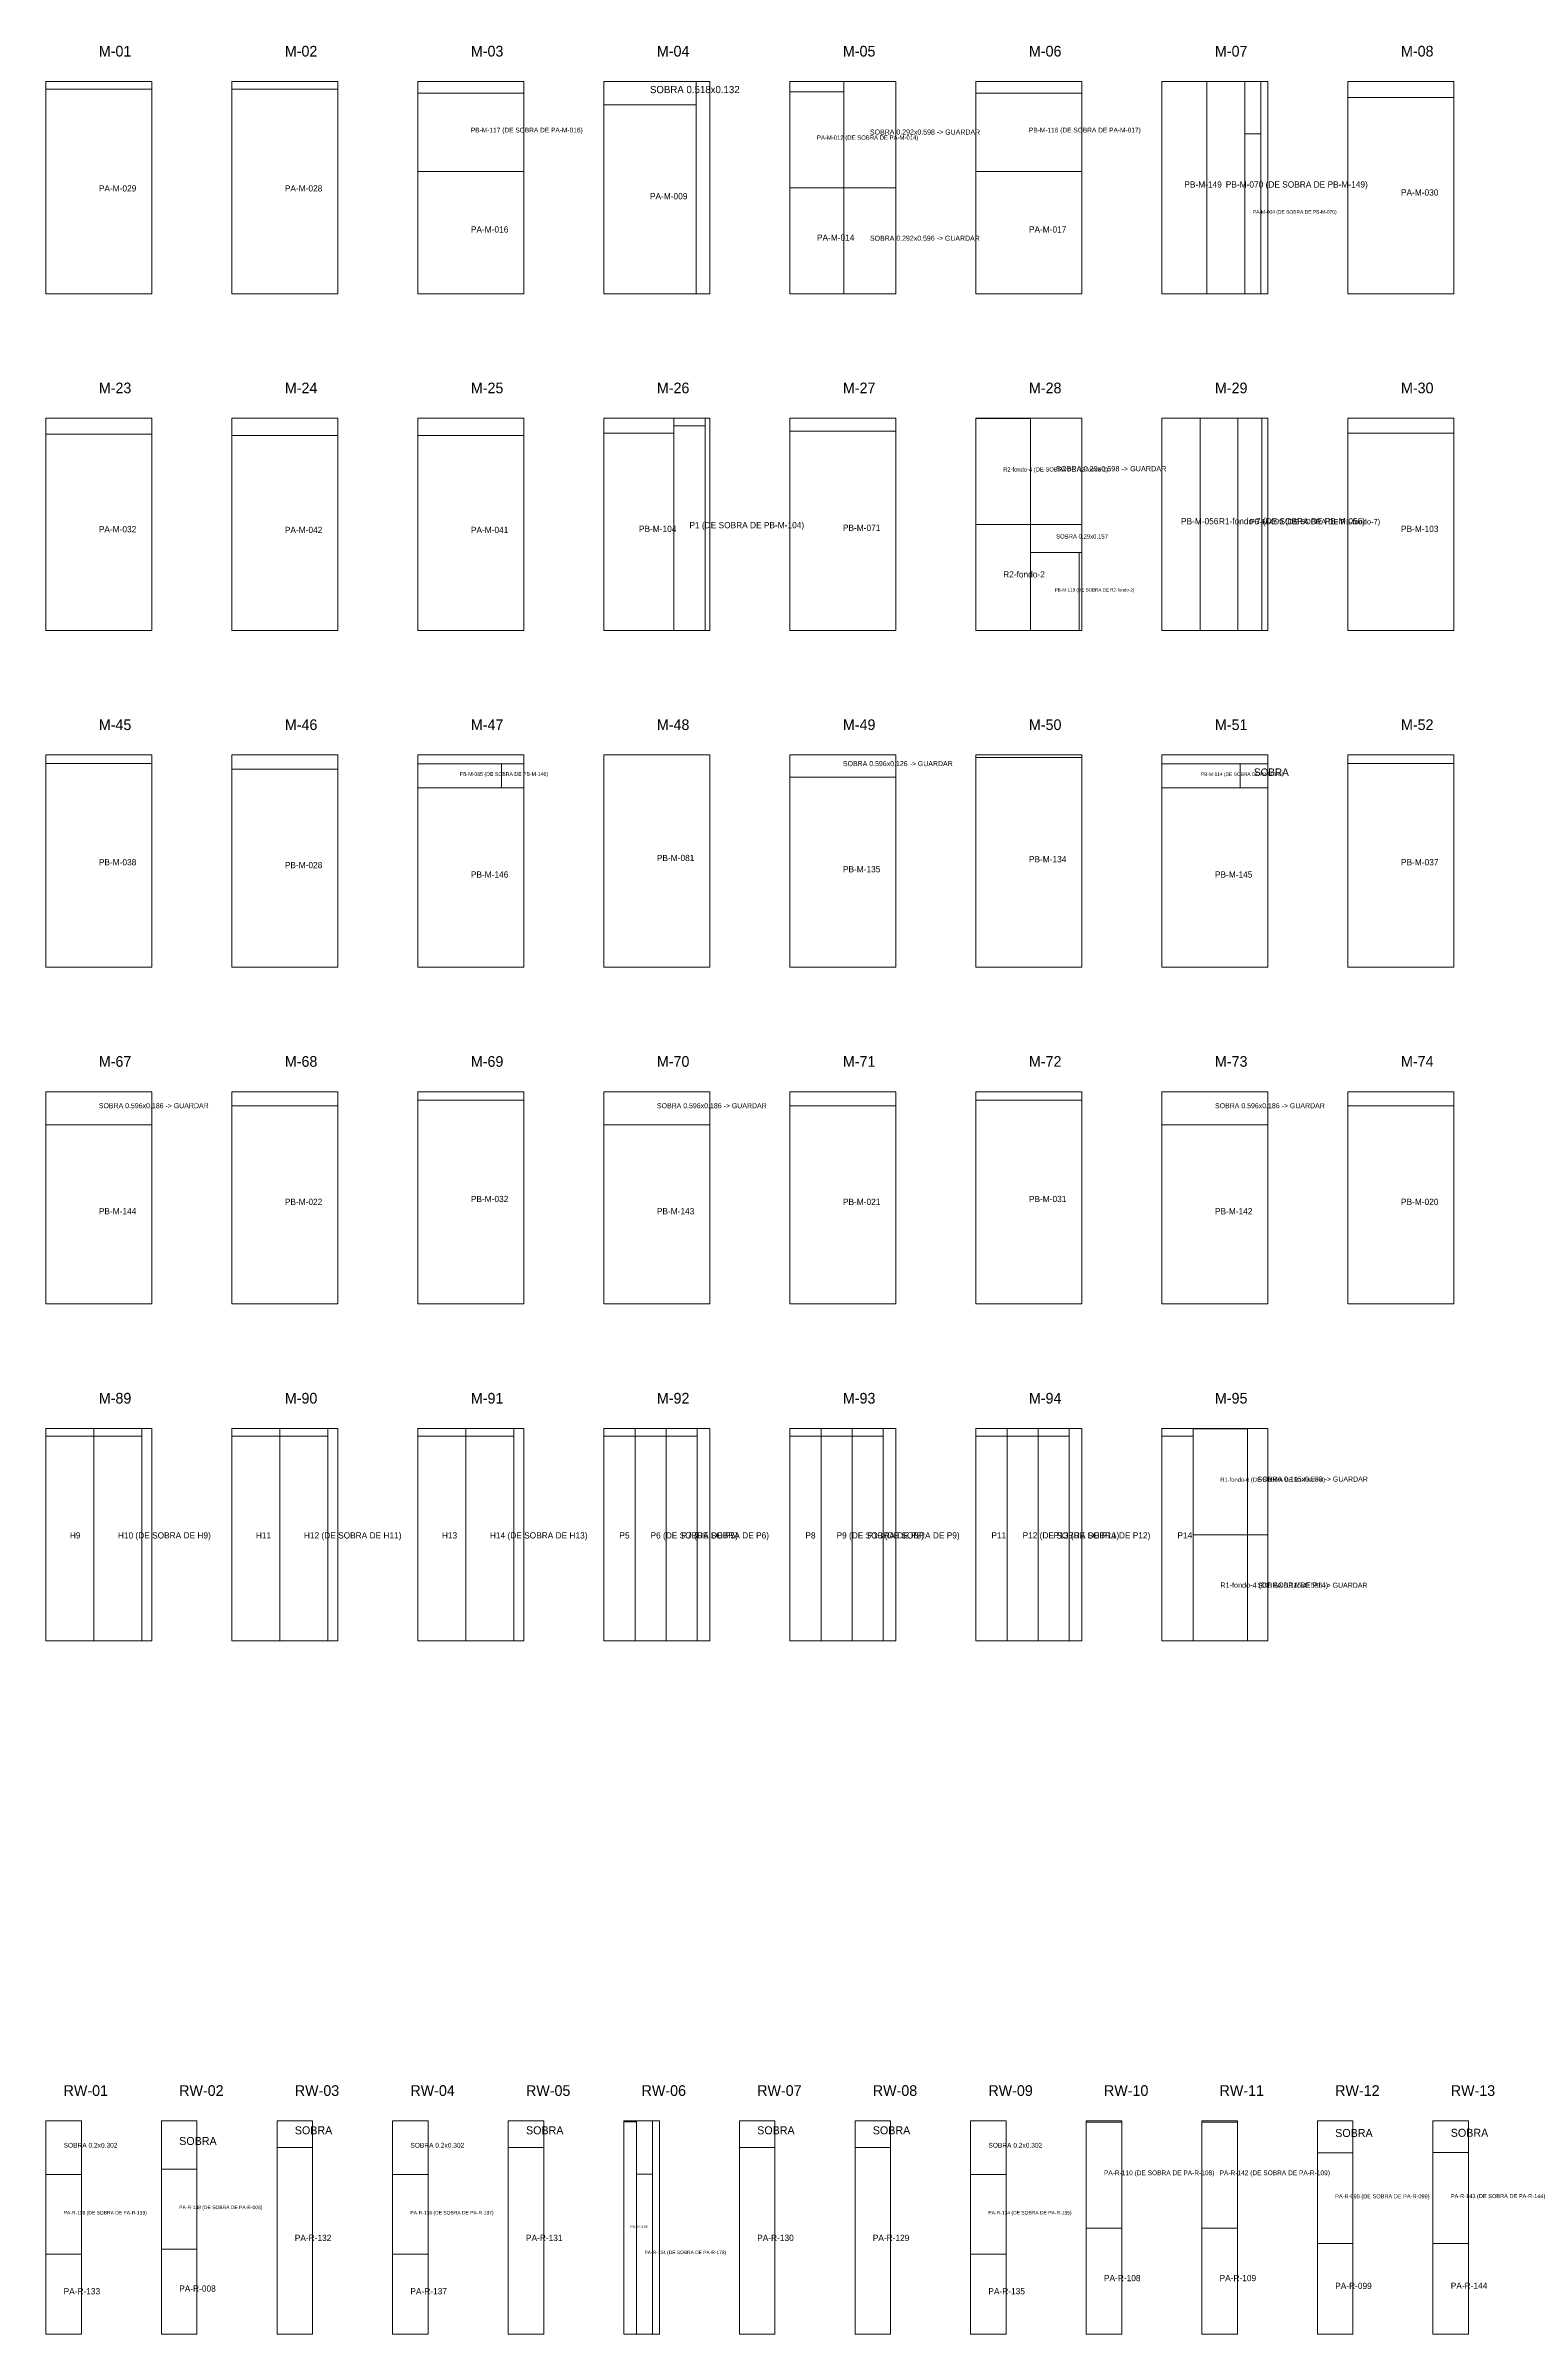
# Model space of a CAD drawing. Header units: metres. Extents: x 489.4 to 571.8, y -144.7 to -79.7.
# Drawn here: x 489.56 to 497.84, y -108.7 to -95.83 of the extents above; entities that cross this region are included whole.
import ezdxf

# ---------------------------------------------------------------- set-up
doc = ezdxf.new("R2010")
doc.units = ezdxf.units.M
for name, color, linetype, lineweight, plot in [('PLAN-CORTE-DESPERDICIO', 1, 'Continuous', 0, False), ('PLAN-CORTE-PIEZAS-A-ABRIR', 7, 'Continuous', 0, False), ('PLAN-CORTE-RECORTES', 3, 'Continuous', 0, False), ('PLAN-CORTE-SOBRANTES', 2, 'Continuous', 0, False), ('PLAN-CORTE-TEXTOS', 5, 'Continuous', 0, False)]:
    doc.layers.add(name, color=color, linetype=linetype, lineweight=lineweight, plot=plot)

msp = doc.modelspace()

# ---------------------------------------------------------------- linework, layer by layer
at = {"layer": 'PLAN-CORTE-DESPERDICIO'}
for points in [[(489.565, -96.074), (490.161, -96.074), (490.161, -96.03), (489.565, -96.03)], [(490.611, -96.074), (491.207, -96.074), (491.207, -96.03), (490.611, -96.03)], [(491.657, -96.097), (492.253, -96.097), (492.253, -96.03), (491.657, -96.03)], [(493.221, -97.224), (493.299, -97.224), (493.299, -96.03), (493.221, -96.03)], [(493.749, -96.088), (494.053, -96.088), (494.053, -96.03), (493.749, -96.03)], [(494.795, -96.097), (495.391, -96.097), (495.391, -96.03), (494.795, -96.03)], [(496.307, -96.324), (496.397, -96.324), (496.397, -96.03), (496.307, -96.03)], [(496.397, -97.224), (496.437, -97.224), (496.437, -96.03), (496.397, -96.03)], [(496.887, -96.12), (497.483, -96.12), (497.483, -96.03), (496.887, -96.03)], [(489.565, -98.014), (490.161, -98.014), (490.161, -97.924), (489.565, -97.924)], [(490.611, -98.022), (491.207, -98.022), (491.207, -97.924), (490.611, -97.924)], [(491.657, -98.022), (492.253, -98.022), (492.253, -97.924), (491.657, -97.924)], [(492.703, -98.009), (493.097, -98.009), (493.097, -97.924), (492.703, -97.924)], [(493.097, -97.968), (493.272, -97.968), (493.272, -97.924), (493.097, -97.924)], [(493.272, -99.118), (493.299, -99.118), (493.299, -97.924), (493.272, -97.924)], [(493.749, -97.998), (494.345, -97.998), (494.345, -97.924), (493.749, -97.924)], [(496.403, -99.118), (496.437, -99.118), (496.437, -97.924), (496.403, -97.924)], [(496.887, -98.009), (497.483, -98.009), (497.483, -97.924), (496.887, -97.924)], [(495.375, -99.118), (495.391, -99.118), (495.391, -98.679), (495.375, -98.679)], [(489.565, -99.866), (490.161, -99.866), (490.161, -99.818), (489.565, -99.818)], [(490.611, -99.898), (491.207, -99.898), (491.207, -99.818), (490.611, -99.818)], [(491.657, -99.868), (492.253, -99.868), (492.253, -99.818), (491.657, -99.818)], [(494.795, -99.832), (495.391, -99.832), (495.391, -99.818), (494.795, -99.818)], [(495.841, -99.868), (496.437, -99.868), (496.437, -99.818), (495.841, -99.818)], [(496.887, -99.866), (497.483, -99.866), (497.483, -99.818), (496.887, -99.818)], [(490.611, -101.792), (491.207, -101.792), (491.207, -101.712), (490.611, -101.712)], [(491.657, -101.76), (492.253, -101.76), (492.253, -101.712), (491.657, -101.712)], [(493.749, -101.792), (494.345, -101.792), (494.345, -101.712), (493.749, -101.712)], [(494.795, -101.76), (495.391, -101.76), (495.391, -101.712), (494.795, -101.712)], [(496.887, -101.792), (497.483, -101.792), (497.483, -101.712), (496.887, -101.712)], [(489.565, -103.65), (489.835, -103.65), (489.835, -103.606), (489.565, -103.606)], [(489.835, -103.65), (490.105, -103.65), (490.105, -103.606), (489.835, -103.606)], [(490.105, -104.8), (490.161, -104.8), (490.161, -103.606), (490.105, -103.606)], [(490.611, -103.65), (490.881, -103.65), (490.881, -103.606), (490.611, -103.606)], [(490.881, -103.65), (491.151, -103.65), (491.151, -103.606), (490.881, -103.606)], [(491.151, -104.8), (491.207, -104.8), (491.207, -103.606), (491.151, -103.606)], [(491.657, -103.65), (491.927, -103.65), (491.927, -103.606), (491.657, -103.606)], [(491.927, -103.65), (492.197, -103.65), (492.197, -103.606), (491.927, -103.606)], [(492.197, -104.8), (492.253, -104.8), (492.253, -103.606), (492.197, -103.606)], [(492.703, -103.65), (492.878, -103.65), (492.878, -103.606), (492.703, -103.606)], [(492.878, -103.65), (493.053, -103.65), (493.053, -103.606), (492.878, -103.606)], [(493.053, -103.65), (493.228, -103.65), (493.228, -103.606), (493.053, -103.606)], [(493.228, -104.8), (493.299, -104.8), (493.299, -103.606), (493.228, -103.606)], [(493.749, -103.65), (493.924, -103.65), (493.924, -103.606), (493.749, -103.606)], [(493.924, -103.65), (494.099, -103.65), (494.099, -103.606), (493.924, -103.606)], [(494.099, -103.65), (494.274, -103.65), (494.274, -103.606), (494.099, -103.606)], [(494.274, -104.8), (494.345, -104.8), (494.345, -103.606), (494.274, -103.606)], [(494.795, -103.65), (494.97, -103.65), (494.97, -103.606), (494.795, -103.606)], [(494.97, -103.65), (495.145, -103.65), (495.145, -103.606), (494.97, -103.606)], [(495.145, -103.65), (495.32, -103.65), (495.32, -103.606), (495.145, -103.606)], [(495.32, -104.8), (495.391, -104.8), (495.391, -103.606), (495.32, -103.606)], [(495.841, -103.65), (496.016, -103.65), (496.016, -103.606), (495.841, -103.606)], [(492.887, -107.8), (492.976, -107.8), (492.976, -107.5), (492.887, -107.5)], [(492.976, -108.7), (493.015, -108.7), (493.015, -107.5), (492.976, -107.5)]]:
    msp.add_lwpolyline(points, close=True, dxfattribs=at)
at = {"layer": 'PLAN-CORTE-PIEZAS-A-ABRIR'}
for points in [[(489.565, -97.224), (490.161, -97.224), (490.161, -96.03), (489.565, -96.03)], [(490.611, -97.224), (491.207, -97.224), (491.207, -96.03), (490.611, -96.03)], [(491.657, -97.224), (492.253, -97.224), (492.253, -96.03), (491.657, -96.03)], [(492.703, -97.224), (493.299, -97.224), (493.299, -96.03), (492.703, -96.03)], [(493.749, -97.224), (494.345, -97.224), (494.345, -96.03), (493.749, -96.03)], [(494.795, -97.224), (495.391, -97.224), (495.391, -96.03), (494.795, -96.03)], [(495.841, -97.224), (496.437, -97.224), (496.437, -96.03), (495.841, -96.03)], [(496.887, -97.224), (497.483, -97.224), (497.483, -96.03), (496.887, -96.03)], [(489.565, -99.118), (490.161, -99.118), (490.161, -97.924), (489.565, -97.924)], [(490.611, -99.118), (491.207, -99.118), (491.207, -97.924), (490.611, -97.924)], [(491.657, -99.118), (492.253, -99.118), (492.253, -97.924), (491.657, -97.924)], [(492.703, -99.118), (493.299, -99.118), (493.299, -97.924), (492.703, -97.924)], [(493.749, -99.118), (494.345, -99.118), (494.345, -97.924), (493.749, -97.924)], [(494.795, -99.118), (495.391, -99.118), (495.391, -97.924), (494.795, -97.924)], [(495.841, -99.118), (496.437, -99.118), (496.437, -97.924), (495.841, -97.924)], [(496.887, -99.118), (497.483, -99.118), (497.483, -97.924), (496.887, -97.924)], [(489.565, -101.012), (490.161, -101.012), (490.161, -99.818), (489.565, -99.818)], [(490.611, -101.012), (491.207, -101.012), (491.207, -99.818), (490.611, -99.818)], [(491.657, -101.012), (492.253, -101.012), (492.253, -99.818), (491.657, -99.818)], [(492.703, -101.012), (493.299, -101.012), (493.299, -99.818), (492.703, -99.818)], [(493.749, -101.012), (494.345, -101.012), (494.345, -99.818), (493.749, -99.818)], [(494.795, -101.012), (495.391, -101.012), (495.391, -99.818), (494.795, -99.818)], [(495.841, -101.012), (496.437, -101.012), (496.437, -99.818), (495.841, -99.818)], [(496.887, -101.012), (497.483, -101.012), (497.483, -99.818), (496.887, -99.818)], [(489.565, -102.906), (490.161, -102.906), (490.161, -101.712), (489.565, -101.712)], [(490.611, -102.906), (491.207, -102.906), (491.207, -101.712), (490.611, -101.712)], [(491.657, -102.906), (492.253, -102.906), (492.253, -101.712), (491.657, -101.712)], [(492.703, -102.906), (493.299, -102.906), (493.299, -101.712), (492.703, -101.712)], [(493.749, -102.906), (494.345, -102.906), (494.345, -101.712), (493.749, -101.712)], [(494.795, -102.906), (495.391, -102.906), (495.391, -101.712), (494.795, -101.712)], [(495.841, -102.906), (496.437, -102.906), (496.437, -101.712), (495.841, -101.712)], [(496.887, -102.906), (497.483, -102.906), (497.483, -101.712), (496.887, -101.712)], [(489.565, -104.8), (490.161, -104.8), (490.161, -103.606), (489.565, -103.606)], [(490.611, -104.8), (491.207, -104.8), (491.207, -103.606), (490.611, -103.606)], [(491.657, -104.8), (492.253, -104.8), (492.253, -103.606), (491.657, -103.606)], [(492.703, -104.8), (493.299, -104.8), (493.299, -103.606), (492.703, -103.606)], [(493.749, -104.8), (494.345, -104.8), (494.345, -103.606), (493.749, -103.606)], [(494.795, -104.8), (495.391, -104.8), (495.391, -103.606), (494.795, -103.606)], [(495.841, -104.8), (496.437, -104.8), (496.437, -103.606), (495.841, -103.606)], [(489.565, -108.7), (489.765, -108.7), (489.765, -107.5), (489.565, -107.5)], [(490.215, -108.7), (490.415, -108.7), (490.415, -107.5), (490.215, -107.5)], [(490.865, -108.7), (491.065, -108.7), (491.065, -107.5), (490.865, -107.5)], [(491.515, -108.7), (491.715, -108.7), (491.715, -107.5), (491.515, -107.5)], [(492.165, -108.7), (492.365, -108.7), (492.365, -107.5), (492.165, -107.5)], [(492.815, -108.7), (493.015, -108.7), (493.015, -107.5), (492.815, -107.5)], [(493.465, -108.7), (493.665, -108.7), (493.665, -107.5), (493.465, -107.5)], [(494.115, -108.7), (494.315, -108.7), (494.315, -107.5), (494.115, -107.5)], [(494.765, -108.7), (494.965, -108.7), (494.965, -107.5), (494.765, -107.5)], [(495.415, -108.7), (495.615, -108.7), (495.615, -107.5), (495.415, -107.5)], [(496.065, -108.7), (496.265, -108.7), (496.265, -107.5), (496.065, -107.5)], [(496.715, -108.7), (496.915, -108.7), (496.915, -107.5), (496.715, -107.5)], [(497.365, -108.7), (497.565, -108.7), (497.565, -107.5), (497.365, -107.5)]]:
    msp.add_lwpolyline(points, close=True, dxfattribs=at)
at = {"layer": 'PLAN-CORTE-RECORTES'}
for points in [[(489.565, -97.224), (490.161, -97.224), (490.161, -96.074), (489.565, -96.074)], [(490.611, -97.224), (491.207, -97.224), (491.207, -96.074), (490.611, -96.074)], [(491.657, -96.536), (492.253, -96.536), (492.253, -96.097), (491.657, -96.097)], [(493.749, -96.628), (494.053, -96.628), (494.053, -96.088), (493.749, -96.088)], [(494.795, -96.536), (495.391, -96.536), (495.391, -96.097), (494.795, -96.097)], [(495.841, -97.224), (496.093, -97.224), (496.093, -96.03), (495.841, -96.03)], [(496.093, -97.224), (496.307, -97.224), (496.307, -96.03), (496.093, -96.03)], [(496.887, -97.224), (497.483, -97.224), (497.483, -96.12), (496.887, -96.12)], [(492.703, -97.224), (493.221, -97.224), (493.221, -96.162), (492.703, -96.162)], [(496.307, -97.224), (496.397, -97.224), (496.397, -96.324), (496.307, -96.324)], [(491.657, -97.224), (492.253, -97.224), (492.253, -96.536), (491.657, -96.536)], [(493.749, -97.224), (494.053, -97.224), (494.053, -96.628), (493.749, -96.628)], [(494.795, -97.224), (495.391, -97.224), (495.391, -96.536), (494.795, -96.536)], [(494.795, -98.522), (495.101, -98.522), (495.101, -97.926), (494.795, -97.926)], [(495.841, -99.118), (496.055, -99.118), (496.055, -97.924), (495.841, -97.924)], [(496.055, -99.118), (496.267, -99.118), (496.267, -97.924), (496.055, -97.924)], [(496.267, -99.118), (496.403, -99.118), (496.403, -97.924), (496.267, -97.924)], [(489.565, -99.118), (490.161, -99.118), (490.161, -98.014), (489.565, -98.014)], [(490.611, -99.118), (491.207, -99.118), (491.207, -98.022), (490.611, -98.022)], [(491.657, -99.118), (492.253, -99.118), (492.253, -98.022), (491.657, -98.022)], [(492.703, -99.118), (493.097, -99.118), (493.097, -98.009), (492.703, -98.009)], [(493.097, -99.118), (493.272, -99.118), (493.272, -97.968), (493.097, -97.968)], [(493.749, -99.118), (494.345, -99.118), (494.345, -97.998), (493.749, -97.998)], [(496.887, -99.118), (497.483, -99.118), (497.483, -98.009), (496.887, -98.009)], [(494.795, -99.118), (495.101, -99.118), (495.101, -98.522), (494.795, -98.522)], [(495.101, -99.118), (495.375, -99.118), (495.375, -98.679), (495.101, -98.679)], [(489.565, -101.012), (490.161, -101.012), (490.161, -99.866), (489.565, -99.866)], [(491.657, -100.004), (492.128, -100.004), (492.128, -99.868), (491.657, -99.868)], [(492.703, -101.012), (493.299, -101.012), (493.299, -99.818), (492.703, -99.818)], [(494.795, -101.012), (495.391, -101.012), (495.391, -99.832), (494.795, -99.832)], [(495.841, -100.004), (496.28, -100.004), (496.28, -99.868), (495.841, -99.868)], [(496.887, -101.012), (497.483, -101.012), (497.483, -99.866), (496.887, -99.866)], [(490.611, -101.012), (491.207, -101.012), (491.207, -99.898), (490.611, -99.898)], [(491.657, -101.012), (492.253, -101.012), (492.253, -100.004), (491.657, -100.004)], [(493.749, -101.012), (494.345, -101.012), (494.345, -99.944), (493.749, -99.944)], [(495.841, -101.012), (496.437, -101.012), (496.437, -100.004), (495.841, -100.004)], [(490.611, -102.906), (491.207, -102.906), (491.207, -101.792), (490.611, -101.792)], [(491.657, -102.906), (492.253, -102.906), (492.253, -101.76), (491.657, -101.76)], [(493.749, -102.906), (494.345, -102.906), (494.345, -101.792), (493.749, -101.792)], [(494.795, -102.906), (495.391, -102.906), (495.391, -101.76), (494.795, -101.76)], [(496.887, -102.906), (497.483, -102.906), (497.483, -101.792), (496.887, -101.792)], [(489.565, -102.906), (490.161, -102.906), (490.161, -101.898), (489.565, -101.898)], [(492.703, -102.906), (493.299, -102.906), (493.299, -101.898), (492.703, -101.898)], [(495.841, -102.906), (496.437, -102.906), (496.437, -101.898), (495.841, -101.898)], [(496.016, -104.204), (496.322, -104.204), (496.322, -103.608), (496.016, -103.608)], [(489.565, -104.8), (489.835, -104.8), (489.835, -103.65), (489.565, -103.65)], [(489.835, -104.8), (490.105, -104.8), (490.105, -103.65), (489.835, -103.65)], [(490.611, -104.8), (490.881, -104.8), (490.881, -103.65), (490.611, -103.65)], [(490.881, -104.8), (491.151, -104.8), (491.151, -103.65), (490.881, -103.65)], [(491.657, -104.8), (491.927, -104.8), (491.927, -103.65), (491.657, -103.65)], [(491.927, -104.8), (492.197, -104.8), (492.197, -103.65), (491.927, -103.65)], [(492.703, -104.8), (492.878, -104.8), (492.878, -103.65), (492.703, -103.65)], [(492.878, -104.8), (493.053, -104.8), (493.053, -103.65), (492.878, -103.65)], [(493.053, -104.8), (493.228, -104.8), (493.228, -103.65), (493.053, -103.65)], [(493.749, -104.8), (493.924, -104.8), (493.924, -103.65), (493.749, -103.65)], [(493.924, -104.8), (494.099, -104.8), (494.099, -103.65), (493.924, -103.65)], [(494.099, -104.8), (494.274, -104.8), (494.274, -103.65), (494.099, -103.65)], [(494.795, -104.8), (494.97, -104.8), (494.97, -103.65), (494.795, -103.65)], [(494.97, -104.8), (495.145, -104.8), (495.145, -103.65), (494.97, -103.65)], [(495.145, -104.8), (495.32, -104.8), (495.32, -103.65), (495.145, -103.65)], [(495.841, -104.8), (496.016, -104.8), (496.016, -103.65), (495.841, -103.65)], [(496.016, -104.8), (496.322, -104.8), (496.322, -104.204), (496.016, -104.204)], [(492.815, -108.7), (492.887, -108.7), (492.887, -107.506), (492.815, -107.506)], [(495.415, -108.104), (495.615, -108.104), (495.615, -107.508), (495.415, -107.508)], [(496.065, -108.104), (496.265, -108.104), (496.265, -107.508), (496.065, -107.508)], [(490.865, -108.7), (491.065, -108.7), (491.065, -107.651), (490.865, -107.651)], [(492.165, -108.7), (492.365, -108.7), (492.365, -107.651), (492.165, -107.651)], [(493.465, -108.7), (493.665, -108.7), (493.665, -107.651), (493.465, -107.651)], [(494.115, -108.7), (494.315, -108.7), (494.315, -107.651), (494.115, -107.651)], [(496.715, -108.191), (496.915, -108.191), (496.915, -107.681), (496.715, -107.681)], [(497.365, -108.19), (497.565, -108.19), (497.565, -107.679), (497.365, -107.679)], [(489.565, -108.251), (489.765, -108.251), (489.765, -107.802), (489.565, -107.802)], [(490.215, -108.222), (490.415, -108.222), (490.415, -107.772), (490.215, -107.772)], [(491.515, -108.251), (491.715, -108.251), (491.715, -107.802), (491.515, -107.802)], [(492.887, -108.7), (492.976, -108.7), (492.976, -107.8), (492.887, -107.8)], [(494.765, -108.251), (494.965, -108.251), (494.965, -107.802), (494.765, -107.802)], [(495.415, -108.7), (495.615, -108.7), (495.615, -108.104), (495.415, -108.104)], [(496.065, -108.7), (496.265, -108.7), (496.265, -108.104), (496.065, -108.104)], [(490.215, -108.7), (490.415, -108.7), (490.415, -108.222), (490.215, -108.222)], [(496.715, -108.7), (496.915, -108.7), (496.915, -108.191), (496.715, -108.191)], [(497.365, -108.7), (497.565, -108.7), (497.565, -108.19), (497.365, -108.19)], [(489.565, -108.7), (489.765, -108.7), (489.765, -108.251), (489.565, -108.251)], [(491.515, -108.7), (491.715, -108.7), (491.715, -108.251), (491.515, -108.251)], [(494.765, -108.7), (494.965, -108.7), (494.965, -108.251), (494.765, -108.251)]]:
    msp.add_lwpolyline(points, close=True, dxfattribs=at)
at = {"layer": 'PLAN-CORTE-SOBRANTES'}
for points in [[(492.703, -96.162), (493.221, -96.162), (493.221, -96.03), (492.703, -96.03)], [(494.053, -96.628), (494.345, -96.628), (494.345, -96.03), (494.053, -96.03)], [(494.053, -97.224), (494.345, -97.224), (494.345, -96.628), (494.053, -96.628)], [(495.101, -98.522), (495.391, -98.522), (495.391, -97.924), (495.101, -97.924)], [(495.101, -98.679), (495.391, -98.679), (495.391, -98.522), (495.101, -98.522)], [(492.128, -100.004), (492.253, -100.004), (492.253, -99.868), (492.128, -99.868)], [(493.749, -99.944), (494.345, -99.944), (494.345, -99.818), (493.749, -99.818)], [(496.28, -100.004), (496.437, -100.004), (496.437, -99.868), (496.28, -99.868)], [(489.565, -101.898), (490.161, -101.898), (490.161, -101.712), (489.565, -101.712)], [(492.703, -101.898), (493.299, -101.898), (493.299, -101.712), (492.703, -101.712)], [(495.841, -101.898), (496.437, -101.898), (496.437, -101.712), (495.841, -101.712)], [(496.322, -104.204), (496.437, -104.204), (496.437, -103.606), (496.322, -103.606)], [(496.322, -104.8), (496.437, -104.8), (496.437, -104.204), (496.322, -104.204)], [(489.565, -107.802), (489.765, -107.802), (489.765, -107.5), (489.565, -107.5)], [(490.215, -107.772), (490.415, -107.772), (490.415, -107.5), (490.215, -107.5)], [(490.865, -107.651), (491.065, -107.651), (491.065, -107.5), (490.865, -107.5)], [(491.515, -107.802), (491.715, -107.802), (491.715, -107.5), (491.515, -107.5)], [(492.165, -107.651), (492.365, -107.651), (492.365, -107.5), (492.165, -107.5)], [(493.465, -107.651), (493.665, -107.651), (493.665, -107.5), (493.465, -107.5)], [(494.115, -107.651), (494.315, -107.651), (494.315, -107.5), (494.115, -107.5)], [(494.765, -107.802), (494.965, -107.802), (494.965, -107.5), (494.765, -107.5)], [(496.715, -107.681), (496.915, -107.681), (496.915, -107.5), (496.715, -107.5)], [(497.365, -107.679), (497.565, -107.679), (497.565, -107.5), (497.365, -107.5)]]:
    msp.add_lwpolyline(points, close=True, dxfattribs=at)

# ---------------------------------------------------------------- texts
at = {"layer": 'PLAN-CORTE-TEXTOS'}
for s, height, p in [('M-01', 0.06, (489.863, -95.89)), ('M-02', 0.06, (490.909, -95.89)), ('M-03', 0.06, (491.955, -95.89)), ('M-04', 0.06, (493.001, -95.89)), ('M-05', 0.06, (494.047, -95.89)), ('M-06', 0.06, (495.093, -95.89)), ('M-07', 0.06, (496.139, -95.89)), ('M-08', 0.06, (497.185, -95.89)), ('SOBRA 0.518x0.132', 0.04063, (492.962, -96.096)), ('PB-M-117 (DE SOBRA DE PA-M-016)', 0.0267, (491.955, -96.317)), ('PA-M-012 (DE SOBRA DE PA-M-014)', 0.02419, (493.901, -96.358)), ('SOBRA 0.292x0.598 -> GUARDAR', 0.02848, (494.199, -96.329)), ('PB-M-116 (DE SOBRA DE PA-M-017)', 0.0267, (495.093, -96.317)), ('PA-M-029', 0.035, (489.863, -96.649)), ('PA-M-028', 0.035, (490.909, -96.649)), ('PA-M-009', 0.035, (492.962, -96.693)), ('PB-M-149', 0.035, (495.967, -96.627)), ('PB-M-070 (DE SOBRA DE PB-M-149)', 0.035, (496.2, -96.627)), ('PA-M-030', 0.035, (497.185, -96.672)), ('PA-M-004 (DE SOBRA DE PB-M-070)', 0.02, (496.352, -96.774)), ('PA-M-016', 0.035, (491.955, -96.88)), ('PA-M-014', 0.035, (493.901, -96.926)), ('SOBRA 0.292x0.596 -> GUARDAR', 0.02838, (494.199, -96.926)), ('PA-M-017', 0.035, (495.093, -96.88)), ('M-23', 0.06, (489.863, -97.784)), ('M-24', 0.06, (490.909, -97.784)), ('M-25', 0.06, (491.955, -97.784)), ('M-26', 0.06, (493.001, -97.784)), ('M-27', 0.06, (494.047, -97.784)), ('M-28', 0.06, (495.093, -97.784)), ('M-29', 0.06, (496.139, -97.784)), ('M-30', 0.06, (497.185, -97.784)), ('R2-fondo-4 (DE SOBRA DE R2-fondo-2)', 0.02365, (494.948, -98.224)), ('SOBRA 0.29x0.598 -> GUARDAR', 0.02953, (495.246, -98.223)), ('PA-M-032', 0.035, (489.863, -98.566)), ('PA-M-042', 0.035, (490.909, -98.57)), ('PA-M-041', 0.035, (491.955, -98.57)), ('PB-M-104', 0.035, (492.9, -98.564)), ('P1 (DE SOBRA DE PB-M-104)', 0.035, (493.184, -98.543)), ('PB-M-071', 0.035, (494.047, -98.558)), ('SOBRA 0.29x0.157', 0.02417, (495.246, -98.601)), ('PB-M-056', 0.035, (495.948, -98.521)), ('R1-fondo-7 (DE SOBRA DE PB-M-056)', 0.035, (496.161, -98.521)), ('PB-M-099 (DE SOBRA DE R1-fondo-7)', 0.03022, (496.335, -98.521)), ('PB-M-103', 0.035, (497.185, -98.564)), ('R2-fondo-2', 0.035, (494.948, -98.82)), ('PB-M-119 (DE SOBRA DE R2-fondo-2)', 0.01848, (495.238, -98.899)), ('M-45', 0.06, (489.863, -99.678)), ('M-46', 0.06, (490.909, -99.678)), ('M-47', 0.06, (491.955, -99.678)), ('M-48', 0.06, (493.001, -99.678)), ('M-49', 0.06, (494.047, -99.678)), ('M-50', 0.06, (495.093, -99.678)), ('M-51', 0.06, (496.139, -99.678)), ('M-52', 0.06, (497.185, -99.678)), ('SOBRA 0.596x0.126 -> GUARDAR', 0.02838, (494.047, -99.881)), ('PB-M-085 (DE SOBRA DE PB-M-146)', 0.0211, (491.892, -99.936)), ('PB-M-114 (DE SOBRA DE PB-M-145)', 0.01967, (496.06, -99.936)), ('SOBRA', 0.0419, (496.358, -99.936)), ('PB-M-081', 0.035, (493.001, -100.415)), ('PB-M-134', 0.035, (495.093, -100.422)), ('PB-M-038', 0.035, (489.863, -100.439)), ('PB-M-028', 0.035, (490.909, -100.455)), ('PB-M-146', 0.035, (491.955, -100.508)), ('PB-M-135', 0.035, (494.047, -100.478)), ('PB-M-145', 0.035, (496.139, -100.508)), ('PB-M-037', 0.035, (497.185, -100.439)), ('M-67', 0.06, (489.863, -101.572)), ('M-68', 0.06, (490.909, -101.572)), ('M-69', 0.06, (491.955, -101.572)), ('M-70', 0.06, (493.001, -101.572)), ('M-71', 0.06, (494.047, -101.572)), ('M-72', 0.06, (495.093, -101.572)), ('M-73', 0.06, (496.139, -101.572)), ('M-74', 0.06, (497.185, -101.572)), ('SOBRA 0.596x0.186 -> GUARDAR', 0.02838, (489.863, -101.805)), ('SOBRA 0.596x0.186 -> GUARDAR', 0.02838, (493.001, -101.805)), ('SOBRA 0.596x0.186 -> GUARDAR', 0.02838, (496.139, -101.805)), ('PB-M-022', 0.035, (490.909, -102.349)), ('PB-M-032', 0.035, (491.955, -102.333)), ('PB-M-021', 0.035, (494.047, -102.349)), ('PB-M-031', 0.035, (495.093, -102.333)), ('PB-M-020', 0.035, (497.185, -102.349)), ('PB-M-144', 0.035, (489.863, -102.402)), ('PB-M-143', 0.035, (493.001, -102.402)), ('PB-M-142', 0.035, (496.139, -102.402)), ('M-89', 0.06, (489.863, -103.466)), ('M-90', 0.06, (490.909, -103.466)), ('M-91', 0.06, (491.955, -103.466)), ('M-92', 0.06, (493.001, -103.466)), ('M-93', 0.06, (494.047, -103.466)), ('M-94', 0.06, (495.093, -103.466)), ('M-95', 0.06, (496.139, -103.466)), ('R1-fondo-6 (DE SOBRA DE R1-fondo-4)', 0.02365, (496.169, -103.906)), ('SOBRA 0.115x0.598 -> GUARDAR', 0.02848, (496.379, -103.905)), ('H9', 0.035, (489.7, -104.225)), ('H10 (DE SOBRA DE H9)', 0.035, (489.97, -104.225)), ('H11', 0.035, (490.746, -104.225)), ('H12 (DE SOBRA DE H11)', 0.035, (491.016, -104.225)), ('H13', 0.035, (491.792, -104.225)), ('H14 (DE SOBRA DE H13)', 0.035, (492.062, -104.225)), ('P5', 0.035, (492.79, -104.225)), ('P6 (DE SOBRA DE P5)', 0.035, (492.965, -104.225)), ('P7 (DE SOBRA DE P6)', 0.035, (493.14, -104.225)), ('P8', 0.035, (493.836, -104.225)), ('P9 (DE SOBRA DE P8)', 0.035, (494.011, -104.225)), ('P10 (DE SOBRA DE P9)', 0.035, (494.186, -104.225)), ('P11', 0.035, (494.882, -104.225)), ('P12 (DE SOBRA DE P11)', 0.035, (495.057, -104.225)), ('P13 (DE SOBRA DE P12)', 0.035, (495.232, -104.225)), ('P14', 0.035, (495.928, -104.225)), ('R1-fondo-4 (DE SOBRA DE P14)', 0.02956, (496.169, -104.502)), ('SOBRA 0.115x0.596 -> GUARDAR', 0.02838, (496.379, -104.502)), ('RW-01', 0.06, (489.665, -107.36)), ('RW-02', 0.06, (490.315, -107.36)), ('RW-03', 0.06, (490.965, -107.36)), ('RW-04', 0.06, (491.615, -107.36)), ('RW-05', 0.06, (492.265, -107.36)), ('RW-06', 0.06, (492.915, -107.36)), ('RW-07', 0.06, (493.565, -107.36)), ('RW-08', 0.06, (494.215, -107.36)), ('RW-09', 0.06, (494.865, -107.36)), ('RW-10', 0.06, (495.515, -107.36)), ('RW-11', 0.06, (496.165, -107.36)), ('RW-12', 0.06, (496.815, -107.36)), ('RW-13', 0.06, (497.465, -107.36)), ('SOBRA', 0.045, (490.315, -107.636)), ('SOBRA', 0.045, (490.965, -107.576)), ('SOBRA', 0.045, (492.265, -107.576)), ('SOBRA', 0.045, (493.565, -107.576)), ('SOBRA', 0.045, (494.215, -107.576)), ('SOBRA', 0.045, (496.815, -107.591)), ('SOBRA', 0.045, (497.465, -107.59)), ('SOBRA 0.2x0.302', 0.02684, (489.665, -107.651)), ('SOBRA 0.2x0.302', 0.02684, (491.615, -107.651)), ('SOBRA 0.2x0.302', 0.02684, (494.865, -107.651)), ('PA-R-110 (DE SOBRA DE PA-R-108)', 0.0267, (495.515, -107.806)), ('PA-R-142 (DE SOBRA DE PA-R-109)', 0.0267, (496.165, -107.806)), ('PA-R-138 (DE SOBRA DE PA-R-008)', 0.02012, (490.315, -107.997)), ('PA-R-098 (DE SOBRA DE PA-R-099)', 0.02283, (496.815, -107.936)), ('PA-R-143 (DE SOBRA DE PA-R-144)', 0.02287, (497.465, -107.935)), ('PA-R-139 (DE SOBRA DE PA-R-133)', 0.02012, (489.665, -108.027)), ('PA-R-136 (DE SOBRA DE PA-R-137)', 0.02012, (491.615, -108.027)), ('PA-R-178', 0.016, (492.851, -108.103)), ('PA-R-134 (DE SOBRA DE PA-R-135)', 0.02012, (494.865, -108.027)), ('PA-R-132', 0.035, (490.965, -108.176)), ('PA-R-131', 0.035, (492.265, -108.176)), ('PA-R-124 (DE SOBRA DE PA-R-178)', 0.01978, (492.931, -108.25)), ('PA-R-130', 0.035, (493.565, -108.176)), ('PA-R-129', 0.035, (494.215, -108.176)), ('PA-R-108', 0.035, (495.515, -108.402)), ('PA-R-109', 0.035, (496.165, -108.402)), ('PA-R-133', 0.035, (489.665, -108.476)), ('PA-R-008', 0.035, (490.315, -108.461)), ('PA-R-137', 0.035, (491.615, -108.476)), ('PA-R-135', 0.035, (494.865, -108.476)), ('PA-R-099', 0.035, (496.815, -108.446)), ('PA-R-144', 0.035, (497.465, -108.445))]:
    msp.add_text(s, height=height, dxfattribs=at).set_placement(p)

doc.saveas('drawing.dxf')
